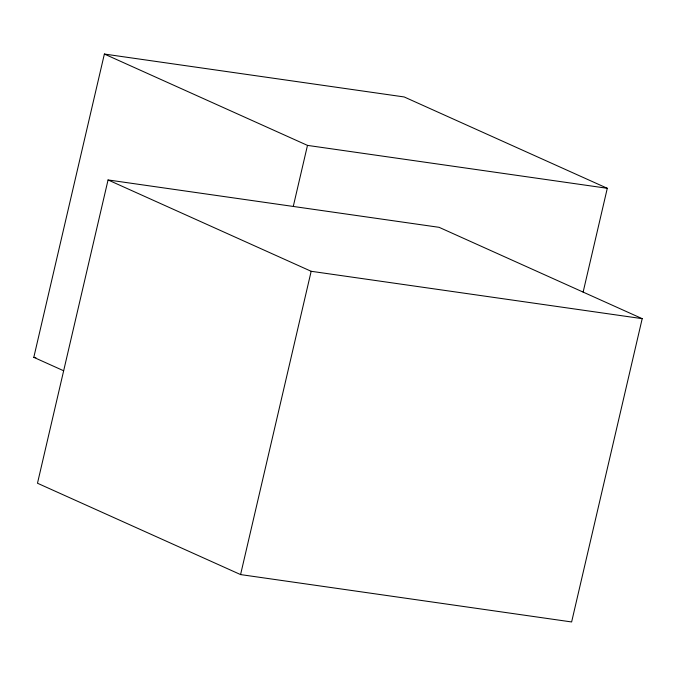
<?xml version="1.0" encoding="UTF-8"?>
<svg xmlns="http://www.w3.org/2000/svg" width="676" height="676" viewBox="0 0 676 676"><rect width="100%" height="100%" fill="white"/><g stroke="black" fill="none" stroke-linecap="round" stroke-linejoin="round"><path stroke-width="1.01" d="M63.637 370.761L33.8 357.342L104.374 54.046L404.197 96.955L607.293 188.291L583.126 292.133M108.059 179.943L37.484 483.239L240.58 574.583L571.626 621.954L642.2 318.658L439.104 227.322L108.059 179.943L311.163 271.287L642.2 318.658M293.359 206.045L307.479 145.391L104.374 54.046M240.58 574.583L311.163 271.287M307.479 145.391L607.293 188.291M33.8 357.342L35.887 357.646"/></g></svg>
